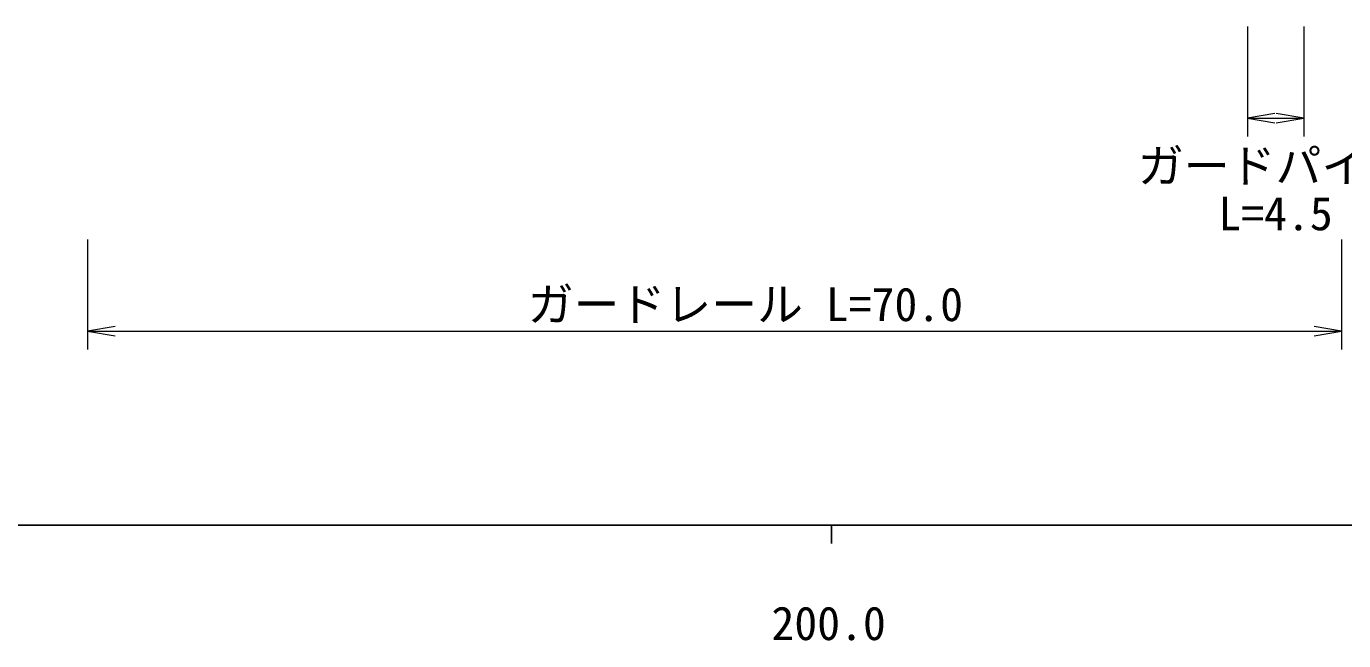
# Model space of a CAD drawing. Units: millimetres, scale not verified. Extents: x 40000 to 680000, y 20000 to 380000.
# Drawn here: x 224109 to 295918, y 198715 to 232182 of the extents above; entities that cross this region are included whole.
import ezdxf
from ezdxf.enums import TextEntityAlignment as Align

# ---------------------------------------------------------------- set-up
doc = ezdxf.new("R2010")
doc.units = ezdxf.units.MM
doc.header["$LTSCALE"] = 1000
doc.layers.add('M-STR-HTXT', color=7, linetype='Continuous', lineweight=13)
doc.layers.add('M-TTL-BAND', color=7, linetype='Continuous', lineweight=25)
doc.styles.add('ＭＳ ゴシック', font='')
doc.styles.get('ＭＳ ゴシック').set_extended_font_data('MS Gothic')

# ---------------------------------------------------------------- blocks, each defined once
blk = doc.blocks.new('open_arrow')
at = {"color": 0, "linetype": 'Continuous', "lineweight": -2}
blk.add_lwpolyline([(7.5, 1.25), (0, 0), (7.5, -1.25)], dxfattribs=at)

msp = doc.modelspace()

# ---------------------------------------------------------------- linework, layer by layer
at = {"layer": 'M-STR-HTXT'}
for p, q in [((290669, 232182), (290669, 226182)), ((293739, 232182), (293739, 226182)), ((290669, 227182), (293739, 227182)), ((227446, 220573), (227446, 214573)), ((295806, 220573), (295806, 214573)), ((227446, 215573), (295806, 215573))]:
    msp.add_line(p, q, dxfattribs=at)
at = {"layer": 'M-TTL-BAND'}
for p, q in [((40000, 205000), (579000, 205000)), ((268000, 205000), (268000, 204000))]:
    msp.add_line(p, q, dxfattribs=at)

# ---------------------------------------------------------------- block references
at = {"layer": 'M-STR-HTXT', "xscale": 200, "yscale": 200}
for p in [(290669, 227182), (227446, 215573)]:
    msp.add_blockref('open_arrow', p, dxfattribs=at)
at = {"layer": 'M-STR-HTXT', "xscale": 200, "yscale": 200, "rotation": 180}
for p in [(293739, 227182), (295806, 215573)]:
    msp.add_blockref('open_arrow', p, dxfattribs=at)

# ---------------------------------------------------------------- texts
at = {"layer": 'M-STR-HTXT', "style": 'ＭＳ ゴシック'}
for s, p in [('ガードパイプ', (292204, 223115)), ('L=4.5', (292204, 220522)), ('ガードレール L=70.0', (263306, 215573))]:
    msp.add_text(s, height=1833, dxfattribs=at).set_placement(p, align=Align.BOTTOM_CENTER)
at = {"layer": 'M-TTL-BAND', "style": 'ＭＳ ゴシック'}
msp.add_text('200.0', height=1833, dxfattribs=at).set_placement((267844, 198195), align=Align.BOTTOM_CENTER)

doc.saveas('drawing.dxf')
